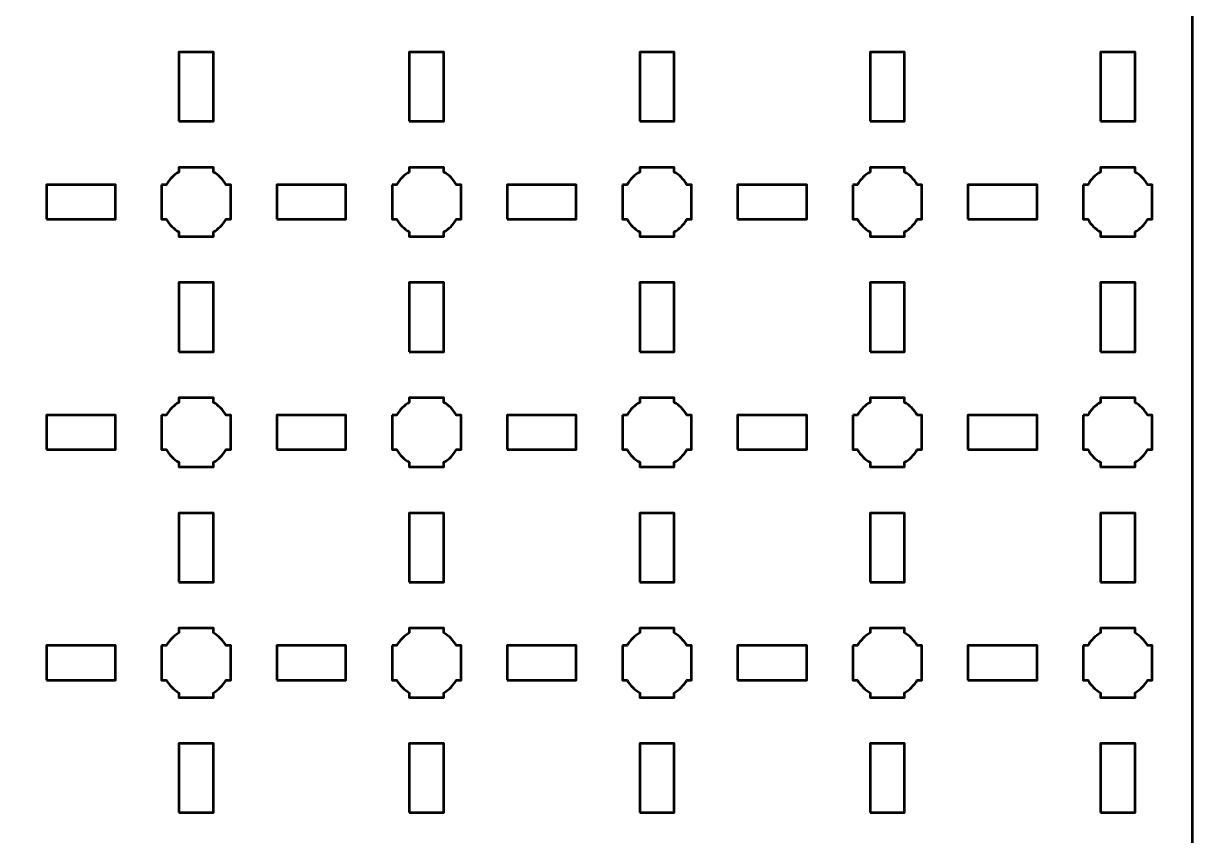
# Model space of a CAD drawing. Header units: centimetres. Extents: x -30.1 to 9.2, y -44.5 to 14.8.
# Drawn here: x -1 to 9.15, y -29.35 to -22.3 of the extents above; entities that cross this region are included whole.
import ezdxf

# ---------------------------------------------------------------- set-up
doc = ezdxf.new("R2010")
doc.units = ezdxf.units.CM
doc.header["$MEASUREMENT"] = 0
doc.layers.add('Layer 1', color=7, linetype='Continuous')

msp = doc.modelspace()

# ---------------------------------------------------------------- linework, layer by layer
at = {"layer": 'Layer 1', "color": 250, "lineweight": 53}
for points in [[(0.35, -23.15), (0.65, -23.15), (0.65, -22.55), (0.35, -22.55), (0.35, -23.15)], [(2.35, -23.15), (2.65, -23.15), (2.65, -22.55), (2.35, -22.55), (2.35, -23.15)], [(4.35, -23.15), (4.65, -23.15), (4.65, -22.55), (4.35, -22.55), (4.35, -23.15)], [(6.35, -23.15), (6.65, -23.15), (6.65, -22.55), (6.35, -22.55), (6.35, -23.15)], [(8.35, -23.15), (8.65, -23.15), (8.65, -22.55), (8.35, -22.55), (8.35, -23.15)], [(-0.8, -24), (-0.2, -24), (-0.2, -23.7), (-0.8, -23.7), (-0.8, -24)], [(1.2, -24), (1.8, -24), (1.8, -23.7), (1.2, -23.7), (1.2, -24)], [(3.2, -24), (3.8, -24), (3.8, -23.7), (3.2, -23.7), (3.2, -24)], [(5.2, -24), (5.8, -24), (5.8, -23.7), (5.2, -23.7), (5.2, -24)], [(7.2, -24), (7.8, -24), (7.8, -23.7), (7.2, -23.7), (7.2, -24)], [(0.35, -25.15), (0.65, -25.15), (0.65, -24.55), (0.35, -24.55), (0.35, -25.15)], [(2.35, -25.15), (2.65, -25.15), (2.65, -24.55), (2.35, -24.55), (2.35, -25.15)], [(4.35, -25.15), (4.65, -25.15), (4.65, -24.55), (4.35, -24.55), (4.35, -25.15)], [(6.35, -25.15), (6.65, -25.15), (6.65, -24.55), (6.35, -24.55), (6.35, -25.15)], [(8.35, -25.15), (8.65, -25.15), (8.65, -24.55), (8.35, -24.55), (8.35, -25.15)], [(-0.8, -26), (-0.2, -26), (-0.2, -25.7), (-0.8, -25.7), (-0.8, -26)], [(1.2, -26), (1.8, -26), (1.8, -25.7), (1.2, -25.7), (1.2, -26)], [(3.2, -26), (3.8, -26), (3.8, -25.7), (3.2, -25.7), (3.2, -26)], [(5.2, -26), (5.8, -26), (5.8, -25.7), (5.2, -25.7), (5.2, -26)], [(7.2, -26), (7.8, -26), (7.8, -25.7), (7.2, -25.7), (7.2, -26)], [(0.35, -27.15), (0.65, -27.15), (0.65, -26.55), (0.35, -26.55), (0.35, -27.15)], [(2.35, -27.15), (2.65, -27.15), (2.65, -26.55), (2.35, -26.55), (2.35, -27.15)], [(4.35, -27.15), (4.65, -27.15), (4.65, -26.55), (4.35, -26.55), (4.35, -27.15)], [(6.35, -27.15), (6.65, -27.15), (6.65, -26.55), (6.35, -26.55), (6.35, -27.15)], [(8.35, -27.15), (8.65, -27.15), (8.65, -26.55), (8.35, -26.55), (8.35, -27.15)], [(-0.8, -28), (-0.2, -28), (-0.2, -27.7), (-0.8, -27.7), (-0.8, -28)], [(1.2, -28), (1.8, -28), (1.8, -27.7), (1.2, -27.7), (1.2, -28)], [(3.2, -28), (3.8, -28), (3.8, -27.7), (3.2, -27.7), (3.2, -28)], [(5.2, -28), (5.8, -28), (5.8, -27.7), (5.2, -27.7), (5.2, -28)], [(7.2, -28), (7.8, -28), (7.8, -27.7), (7.2, -27.7), (7.2, -28)], [(0.35, -29.15), (0.65, -29.15), (0.65, -28.55), (0.35, -28.55), (0.35, -29.15)], [(2.35, -29.15), (2.65, -29.15), (2.65, -28.55), (2.35, -28.55), (2.35, -29.15)], [(4.35, -29.15), (4.65, -29.15), (4.65, -28.55), (4.35, -28.55), (4.35, -29.15)], [(6.35, -29.15), (6.65, -29.15), (6.65, -28.55), (6.35, -28.55), (6.35, -29.15)], [(8.35, -29.15), (8.65, -29.15), (8.65, -28.55), (8.35, -28.55), (8.35, -29.15)]]:
    msp.add_lwpolyline(points, close=True, dxfattribs=at)
msp.add_open_spline([(-30.15, -44), (-30.15, -44), (-30.15, 14.3), (-30.15, 14.3), (-30.15, 14.3), (-30.15, 14.57609), (-29.92609, 14.8), (-29.65, 14.8), (-29.65, 14.8), (-29.65, 14.8), (8.65, 14.8), (8.65, 14.8), (8.65, 14.8), (8.92609, 14.8), (9.15, 14.57609), (9.15, 14.3), (9.15, 14.3), (9.15, 14.3), (9.15, -44), (9.15, -44), (9.15, -44), (9.15, -44.27609), (8.92609, -44.5), (8.65, -44.5), (8.65, -44.5), (8.65, -44.5), (-29.65, -44.5), (-29.65, -44.5), (-29.65, -44.5), (-29.92609, -44.5), (-30.15, -44.27609), (-30.15, -44)], degree=3, knots=[0, 0, 0, 0, 0.125, 0.125, 0.125, 0.125, 0.25, 0.25, 0.25, 0.25, 0.375, 0.375, 0.375, 0.375, 0.5, 0.5, 0.5, 0.5, 0.625, 0.625, 0.625, 0.625, 0.75, 0.75, 0.75, 0.75, 0.875, 0.875, 0.875, 0.875, 1, 1, 1, 1], dxfattribs=at)
at = {"layer": 'Layer 1', "lineweight": 53}
for points in [[(0.2, -23.7), (0.2, -23.7), (0.24015, -23.7), (0.24015, -23.7), (0.24015, -23.7), (0.2665, -23.65447), (0.30447, -23.6165), (0.35, -23.59015), (0.35, -23.59015), (0.35, -23.59015), (0.35, -23.55), (0.35, -23.55), (0.35, -23.55), (0.35, -23.55), (0.5, -23.55), (0.5, -23.55), (0.5, -23.55), (0.5, -23.55), (0.65, -23.55), (0.65, -23.55), (0.65, -23.55), (0.65, -23.55), (0.65, -23.59015), (0.65, -23.59015), (0.65, -23.59015), (0.69553, -23.6165), (0.7335, -23.65447), (0.75985, -23.7), (0.75985, -23.7), (0.75985, -23.7), (0.8, -23.7), (0.8, -23.7), (0.8, -23.7), (0.8, -23.7), (0.8, -23.85), (0.8, -23.85), (0.8, -23.85), (0.8, -23.85), (0.8, -24), (0.8, -24), (0.8, -24), (0.8, -24), (0.75985, -24), (0.75985, -24), (0.75985, -24), (0.7335, -24.04553), (0.69553, -24.0835), (0.65, -24.10985), (0.65, -24.10985), (0.65, -24.10985), (0.65, -24.15), (0.65, -24.15), (0.65, -24.15), (0.65, -24.15), (0.5, -24.15), (0.5, -24.15), (0.5, -24.15), (0.5, -24.15), (0.35, -24.15), (0.35, -24.15), (0.35, -24.15), (0.35, -24.15), (0.35, -24.10985), (0.35, -24.10985), (0.35, -24.10985), (0.30447, -24.0835), (0.2665, -24.04553), (0.24015, -24), (0.24015, -24), (0.24015, -24), (0.2, -24), (0.2, -24), (0.2, -24), (0.2, -24), (0.2, -23.85), (0.2, -23.85), (0.2, -23.85), (0.2, -23.85), (0.2, -23.7), (0.2, -23.7)], [(2.2, -23.7), (2.2, -23.7), (2.24015, -23.7), (2.24015, -23.7), (2.24015, -23.7), (2.2665, -23.65447), (2.30447, -23.6165), (2.35, -23.59015), (2.35, -23.59015), (2.35, -23.59015), (2.35, -23.55), (2.35, -23.55), (2.35, -23.55), (2.35, -23.55), (2.5, -23.55), (2.5, -23.55), (2.5, -23.55), (2.5, -23.55), (2.65, -23.55), (2.65, -23.55), (2.65, -23.55), (2.65, -23.55), (2.65, -23.59015), (2.65, -23.59015), (2.65, -23.59015), (2.69553, -23.6165), (2.7335, -23.65447), (2.75985, -23.7), (2.75985, -23.7), (2.75985, -23.7), (2.8, -23.7), (2.8, -23.7), (2.8, -23.7), (2.8, -23.7), (2.8, -23.85), (2.8, -23.85), (2.8, -23.85), (2.8, -23.85), (2.8, -24), (2.8, -24), (2.8, -24), (2.8, -24), (2.75985, -24), (2.75985, -24), (2.75985, -24), (2.7335, -24.04553), (2.69553, -24.0835), (2.65, -24.10985), (2.65, -24.10985), (2.65, -24.10985), (2.65, -24.15), (2.65, -24.15), (2.65, -24.15), (2.65, -24.15), (2.5, -24.15), (2.5, -24.15), (2.5, -24.15), (2.5, -24.15), (2.35, -24.15), (2.35, -24.15), (2.35, -24.15), (2.35, -24.15), (2.35, -24.10985), (2.35, -24.10985), (2.35, -24.10985), (2.30447, -24.0835), (2.2665, -24.04553), (2.24015, -24), (2.24015, -24), (2.24015, -24), (2.2, -24), (2.2, -24), (2.2, -24), (2.2, -24), (2.2, -23.85), (2.2, -23.85), (2.2, -23.85), (2.2, -23.85), (2.2, -23.7), (2.2, -23.7)], [(4.2, -23.7), (4.2, -23.7), (4.24015, -23.7), (4.24015, -23.7), (4.24015, -23.7), (4.2665, -23.65447), (4.30447, -23.6165), (4.35, -23.59015), (4.35, -23.59015), (4.35, -23.59015), (4.35, -23.55), (4.35, -23.55), (4.35, -23.55), (4.35, -23.55), (4.5, -23.55), (4.5, -23.55), (4.5, -23.55), (4.5, -23.55), (4.65, -23.55), (4.65, -23.55), (4.65, -23.55), (4.65, -23.55), (4.65, -23.59015), (4.65, -23.59015), (4.65, -23.59015), (4.69553, -23.6165), (4.7335, -23.65447), (4.75985, -23.7), (4.75985, -23.7), (4.75985, -23.7), (4.8, -23.7), (4.8, -23.7), (4.8, -23.7), (4.8, -23.7), (4.8, -23.85), (4.8, -23.85), (4.8, -23.85), (4.8, -23.85), (4.8, -24), (4.8, -24), (4.8, -24), (4.8, -24), (4.75985, -24), (4.75985, -24), (4.75985, -24), (4.7335, -24.04553), (4.69553, -24.0835), (4.65, -24.10985), (4.65, -24.10985), (4.65, -24.10985), (4.65, -24.15), (4.65, -24.15), (4.65, -24.15), (4.65, -24.15), (4.5, -24.15), (4.5, -24.15), (4.5, -24.15), (4.5, -24.15), (4.35, -24.15), (4.35, -24.15), (4.35, -24.15), (4.35, -24.15), (4.35, -24.10985), (4.35, -24.10985), (4.35, -24.10985), (4.30447, -24.0835), (4.2665, -24.04553), (4.24015, -24), (4.24015, -24), (4.24015, -24), (4.2, -24), (4.2, -24), (4.2, -24), (4.2, -24), (4.2, -23.85), (4.2, -23.85), (4.2, -23.85), (4.2, -23.85), (4.2, -23.7), (4.2, -23.7)], [(6.2, -23.7), (6.2, -23.7), (6.24015, -23.7), (6.24015, -23.7), (6.24015, -23.7), (6.2665, -23.65447), (6.30447, -23.6165), (6.35, -23.59015), (6.35, -23.59015), (6.35, -23.59015), (6.35, -23.55), (6.35, -23.55), (6.35, -23.55), (6.35, -23.55), (6.5, -23.55), (6.5, -23.55), (6.5, -23.55), (6.5, -23.55), (6.65, -23.55), (6.65, -23.55), (6.65, -23.55), (6.65, -23.55), (6.65, -23.59015), (6.65, -23.59015), (6.65, -23.59015), (6.69553, -23.6165), (6.7335, -23.65447), (6.75985, -23.7), (6.75985, -23.7), (6.75985, -23.7), (6.8, -23.7), (6.8, -23.7), (6.8, -23.7), (6.8, -23.7), (6.8, -23.85), (6.8, -23.85), (6.8, -23.85), (6.8, -23.85), (6.8, -24), (6.8, -24), (6.8, -24), (6.8, -24), (6.75985, -24), (6.75985, -24), (6.75985, -24), (6.7335, -24.04553), (6.69553, -24.0835), (6.65, -24.10985), (6.65, -24.10985), (6.65, -24.10985), (6.65, -24.15), (6.65, -24.15), (6.65, -24.15), (6.65, -24.15), (6.5, -24.15), (6.5, -24.15), (6.5, -24.15), (6.5, -24.15), (6.35, -24.15), (6.35, -24.15), (6.35, -24.15), (6.35, -24.15), (6.35, -24.10985), (6.35, -24.10985), (6.35, -24.10985), (6.30447, -24.0835), (6.2665, -24.04553), (6.24015, -24), (6.24015, -24), (6.24015, -24), (6.2, -24), (6.2, -24), (6.2, -24), (6.2, -24), (6.2, -23.85), (6.2, -23.85), (6.2, -23.85), (6.2, -23.85), (6.2, -23.7), (6.2, -23.7)], [(8.2, -23.7), (8.2, -23.7), (8.24015, -23.7), (8.24015, -23.7), (8.24015, -23.7), (8.2665, -23.65447), (8.30447, -23.6165), (8.35, -23.59015), (8.35, -23.59015), (8.35, -23.59015), (8.35, -23.55), (8.35, -23.55), (8.35, -23.55), (8.35, -23.55), (8.5, -23.55), (8.5, -23.55), (8.5, -23.55), (8.5, -23.55), (8.65, -23.55), (8.65, -23.55), (8.65, -23.55), (8.65, -23.55), (8.65, -23.59015), (8.65, -23.59015), (8.65, -23.59015), (8.69553, -23.6165), (8.7335, -23.65447), (8.75985, -23.7), (8.75985, -23.7), (8.75985, -23.7), (8.8, -23.7), (8.8, -23.7), (8.8, -23.7), (8.8, -23.7), (8.8, -23.85), (8.8, -23.85), (8.8, -23.85), (8.8, -23.85), (8.8, -24), (8.8, -24), (8.8, -24), (8.8, -24), (8.75985, -24), (8.75985, -24), (8.75985, -24), (8.7335, -24.04553), (8.69553, -24.0835), (8.65, -24.10985), (8.65, -24.10985), (8.65, -24.10985), (8.65, -24.15), (8.65, -24.15), (8.65, -24.15), (8.65, -24.15), (8.5, -24.15), (8.5, -24.15), (8.5, -24.15), (8.5, -24.15), (8.35, -24.15), (8.35, -24.15), (8.35, -24.15), (8.35, -24.15), (8.35, -24.10985), (8.35, -24.10985), (8.35, -24.10985), (8.30447, -24.0835), (8.2665, -24.04553), (8.24015, -24), (8.24015, -24), (8.24015, -24), (8.2, -24), (8.2, -24), (8.2, -24), (8.2, -24), (8.2, -23.85), (8.2, -23.85), (8.2, -23.85), (8.2, -23.85), (8.2, -23.7), (8.2, -23.7)], [(0.2, -25.7), (0.2, -25.7), (0.24015, -25.7), (0.24015, -25.7), (0.24015, -25.7), (0.2665, -25.65447), (0.30447, -25.6165), (0.35, -25.59015), (0.35, -25.59015), (0.35, -25.59015), (0.35, -25.55), (0.35, -25.55), (0.35, -25.55), (0.35, -25.55), (0.5, -25.55), (0.5, -25.55), (0.5, -25.55), (0.5, -25.55), (0.65, -25.55), (0.65, -25.55), (0.65, -25.55), (0.65, -25.55), (0.65, -25.59015), (0.65, -25.59015), (0.65, -25.59015), (0.69553, -25.6165), (0.7335, -25.65447), (0.75985, -25.7), (0.75985, -25.7), (0.75985, -25.7), (0.8, -25.7), (0.8, -25.7), (0.8, -25.7), (0.8, -25.7), (0.8, -25.85), (0.8, -25.85), (0.8, -25.85), (0.8, -25.85), (0.8, -26), (0.8, -26), (0.8, -26), (0.8, -26), (0.75985, -26), (0.75985, -26), (0.75985, -26), (0.7335, -26.04553), (0.69553, -26.0835), (0.65, -26.10985), (0.65, -26.10985), (0.65, -26.10985), (0.65, -26.15), (0.65, -26.15), (0.65, -26.15), (0.65, -26.15), (0.5, -26.15), (0.5, -26.15), (0.5, -26.15), (0.5, -26.15), (0.35, -26.15), (0.35, -26.15), (0.35, -26.15), (0.35, -26.15), (0.35, -26.10985), (0.35, -26.10985), (0.35, -26.10985), (0.30447, -26.0835), (0.2665, -26.04553), (0.24015, -26), (0.24015, -26), (0.24015, -26), (0.2, -26), (0.2, -26), (0.2, -26), (0.2, -26), (0.2, -25.85), (0.2, -25.85), (0.2, -25.85), (0.2, -25.85), (0.2, -25.7), (0.2, -25.7)], [(2.2, -25.7), (2.2, -25.7), (2.24015, -25.7), (2.24015, -25.7), (2.24015, -25.7), (2.2665, -25.65447), (2.30447, -25.6165), (2.35, -25.59015), (2.35, -25.59015), (2.35, -25.59015), (2.35, -25.55), (2.35, -25.55), (2.35, -25.55), (2.35, -25.55), (2.5, -25.55), (2.5, -25.55), (2.5, -25.55), (2.5, -25.55), (2.65, -25.55), (2.65, -25.55), (2.65, -25.55), (2.65, -25.55), (2.65, -25.59015), (2.65, -25.59015), (2.65, -25.59015), (2.69553, -25.6165), (2.7335, -25.65447), (2.75985, -25.7), (2.75985, -25.7), (2.75985, -25.7), (2.8, -25.7), (2.8, -25.7), (2.8, -25.7), (2.8, -25.7), (2.8, -25.85), (2.8, -25.85), (2.8, -25.85), (2.8, -25.85), (2.8, -26), (2.8, -26), (2.8, -26), (2.8, -26), (2.75985, -26), (2.75985, -26), (2.75985, -26), (2.7335, -26.04553), (2.69553, -26.0835), (2.65, -26.10985), (2.65, -26.10985), (2.65, -26.10985), (2.65, -26.15), (2.65, -26.15), (2.65, -26.15), (2.65, -26.15), (2.5, -26.15), (2.5, -26.15), (2.5, -26.15), (2.5, -26.15), (2.35, -26.15), (2.35, -26.15), (2.35, -26.15), (2.35, -26.15), (2.35, -26.10985), (2.35, -26.10985), (2.35, -26.10985), (2.30447, -26.0835), (2.2665, -26.04553), (2.24015, -26), (2.24015, -26), (2.24015, -26), (2.2, -26), (2.2, -26), (2.2, -26), (2.2, -26), (2.2, -25.85), (2.2, -25.85), (2.2, -25.85), (2.2, -25.85), (2.2, -25.7), (2.2, -25.7)], [(4.2, -25.7), (4.2, -25.7), (4.24015, -25.7), (4.24015, -25.7), (4.24015, -25.7), (4.2665, -25.65447), (4.30447, -25.6165), (4.35, -25.59015), (4.35, -25.59015), (4.35, -25.59015), (4.35, -25.55), (4.35, -25.55), (4.35, -25.55), (4.35, -25.55), (4.5, -25.55), (4.5, -25.55), (4.5, -25.55), (4.5, -25.55), (4.65, -25.55), (4.65, -25.55), (4.65, -25.55), (4.65, -25.55), (4.65, -25.59015), (4.65, -25.59015), (4.65, -25.59015), (4.69553, -25.6165), (4.7335, -25.65447), (4.75985, -25.7), (4.75985, -25.7), (4.75985, -25.7), (4.8, -25.7), (4.8, -25.7), (4.8, -25.7), (4.8, -25.7), (4.8, -25.85), (4.8, -25.85), (4.8, -25.85), (4.8, -25.85), (4.8, -26), (4.8, -26), (4.8, -26), (4.8, -26), (4.75985, -26), (4.75985, -26), (4.75985, -26), (4.7335, -26.04553), (4.69553, -26.0835), (4.65, -26.10985), (4.65, -26.10985), (4.65, -26.10985), (4.65, -26.15), (4.65, -26.15), (4.65, -26.15), (4.65, -26.15), (4.5, -26.15), (4.5, -26.15), (4.5, -26.15), (4.5, -26.15), (4.35, -26.15), (4.35, -26.15), (4.35, -26.15), (4.35, -26.15), (4.35, -26.10985), (4.35, -26.10985), (4.35, -26.10985), (4.30447, -26.0835), (4.2665, -26.04553), (4.24015, -26), (4.24015, -26), (4.24015, -26), (4.2, -26), (4.2, -26), (4.2, -26), (4.2, -26), (4.2, -25.85), (4.2, -25.85), (4.2, -25.85), (4.2, -25.85), (4.2, -25.7), (4.2, -25.7)], [(6.2, -25.7), (6.2, -25.7), (6.24015, -25.7), (6.24015, -25.7), (6.24015, -25.7), (6.2665, -25.65447), (6.30447, -25.6165), (6.35, -25.59015), (6.35, -25.59015), (6.35, -25.59015), (6.35, -25.55), (6.35, -25.55), (6.35, -25.55), (6.35, -25.55), (6.5, -25.55), (6.5, -25.55), (6.5, -25.55), (6.5, -25.55), (6.65, -25.55), (6.65, -25.55), (6.65, -25.55), (6.65, -25.55), (6.65, -25.59015), (6.65, -25.59015), (6.65, -25.59015), (6.69553, -25.6165), (6.7335, -25.65447), (6.75985, -25.7), (6.75985, -25.7), (6.75985, -25.7), (6.8, -25.7), (6.8, -25.7), (6.8, -25.7), (6.8, -25.7), (6.8, -25.85), (6.8, -25.85), (6.8, -25.85), (6.8, -25.85), (6.8, -26), (6.8, -26), (6.8, -26), (6.8, -26), (6.75985, -26), (6.75985, -26), (6.75985, -26), (6.7335, -26.04553), (6.69553, -26.0835), (6.65, -26.10985), (6.65, -26.10985), (6.65, -26.10985), (6.65, -26.15), (6.65, -26.15), (6.65, -26.15), (6.65, -26.15), (6.5, -26.15), (6.5, -26.15), (6.5, -26.15), (6.5, -26.15), (6.35, -26.15), (6.35, -26.15), (6.35, -26.15), (6.35, -26.15), (6.35, -26.10985), (6.35, -26.10985), (6.35, -26.10985), (6.30447, -26.0835), (6.2665, -26.04553), (6.24015, -26), (6.24015, -26), (6.24015, -26), (6.2, -26), (6.2, -26), (6.2, -26), (6.2, -26), (6.2, -25.85), (6.2, -25.85), (6.2, -25.85), (6.2, -25.85), (6.2, -25.7), (6.2, -25.7)], [(8.2, -25.7), (8.2, -25.7), (8.24015, -25.7), (8.24015, -25.7), (8.24015, -25.7), (8.2665, -25.65447), (8.30447, -25.6165), (8.35, -25.59015), (8.35, -25.59015), (8.35, -25.59015), (8.35, -25.55), (8.35, -25.55), (8.35, -25.55), (8.35, -25.55), (8.5, -25.55), (8.5, -25.55), (8.5, -25.55), (8.5, -25.55), (8.65, -25.55), (8.65, -25.55), (8.65, -25.55), (8.65, -25.55), (8.65, -25.59015), (8.65, -25.59015), (8.65, -25.59015), (8.69553, -25.6165), (8.7335, -25.65447), (8.75985, -25.7), (8.75985, -25.7), (8.75985, -25.7), (8.8, -25.7), (8.8, -25.7), (8.8, -25.7), (8.8, -25.7), (8.8, -25.85), (8.8, -25.85), (8.8, -25.85), (8.8, -25.85), (8.8, -26), (8.8, -26), (8.8, -26), (8.8, -26), (8.75985, -26), (8.75985, -26), (8.75985, -26), (8.7335, -26.04553), (8.69553, -26.0835), (8.65, -26.10985), (8.65, -26.10985), (8.65, -26.10985), (8.65, -26.15), (8.65, -26.15), (8.65, -26.15), (8.65, -26.15), (8.5, -26.15), (8.5, -26.15), (8.5, -26.15), (8.5, -26.15), (8.35, -26.15), (8.35, -26.15), (8.35, -26.15), (8.35, -26.15), (8.35, -26.10985), (8.35, -26.10985), (8.35, -26.10985), (8.30447, -26.0835), (8.2665, -26.04553), (8.24015, -26), (8.24015, -26), (8.24015, -26), (8.2, -26), (8.2, -26), (8.2, -26), (8.2, -26), (8.2, -25.85), (8.2, -25.85), (8.2, -25.85), (8.2, -25.85), (8.2, -25.7), (8.2, -25.7)], [(0.2, -27.7), (0.2, -27.7), (0.24015, -27.7), (0.24015, -27.7), (0.24015, -27.7), (0.2665, -27.65447), (0.30447, -27.6165), (0.35, -27.59015), (0.35, -27.59015), (0.35, -27.59015), (0.35, -27.55), (0.35, -27.55), (0.35, -27.55), (0.35, -27.55), (0.5, -27.55), (0.5, -27.55), (0.5, -27.55), (0.5, -27.55), (0.65, -27.55), (0.65, -27.55), (0.65, -27.55), (0.65, -27.55), (0.65, -27.59015), (0.65, -27.59015), (0.65, -27.59015), (0.69553, -27.6165), (0.7335, -27.65447), (0.75985, -27.7), (0.75985, -27.7), (0.75985, -27.7), (0.8, -27.7), (0.8, -27.7), (0.8, -27.7), (0.8, -27.7), (0.8, -27.85), (0.8, -27.85), (0.8, -27.85), (0.8, -27.85), (0.8, -28), (0.8, -28), (0.8, -28), (0.8, -28), (0.75985, -28), (0.75985, -28), (0.75985, -28), (0.7335, -28.04553), (0.69553, -28.0835), (0.65, -28.10985), (0.65, -28.10985), (0.65, -28.10985), (0.65, -28.15), (0.65, -28.15), (0.65, -28.15), (0.65, -28.15), (0.5, -28.15), (0.5, -28.15), (0.5, -28.15), (0.5, -28.15), (0.35, -28.15), (0.35, -28.15), (0.35, -28.15), (0.35, -28.15), (0.35, -28.10985), (0.35, -28.10985), (0.35, -28.10985), (0.30447, -28.0835), (0.2665, -28.04553), (0.24015, -28), (0.24015, -28), (0.24015, -28), (0.2, -28), (0.2, -28), (0.2, -28), (0.2, -28), (0.2, -27.85), (0.2, -27.85), (0.2, -27.85), (0.2, -27.85), (0.2, -27.7), (0.2, -27.7)], [(2.2, -27.7), (2.2, -27.7), (2.24015, -27.7), (2.24015, -27.7), (2.24015, -27.7), (2.2665, -27.65447), (2.30447, -27.6165), (2.35, -27.59015), (2.35, -27.59015), (2.35, -27.59015), (2.35, -27.55), (2.35, -27.55), (2.35, -27.55), (2.35, -27.55), (2.5, -27.55), (2.5, -27.55), (2.5, -27.55), (2.5, -27.55), (2.65, -27.55), (2.65, -27.55), (2.65, -27.55), (2.65, -27.55), (2.65, -27.59015), (2.65, -27.59015), (2.65, -27.59015), (2.69553, -27.6165), (2.7335, -27.65447), (2.75985, -27.7), (2.75985, -27.7), (2.75985, -27.7), (2.8, -27.7), (2.8, -27.7), (2.8, -27.7), (2.8, -27.7), (2.8, -27.85), (2.8, -27.85), (2.8, -27.85), (2.8, -27.85), (2.8, -28), (2.8, -28), (2.8, -28), (2.8, -28), (2.75985, -28), (2.75985, -28), (2.75985, -28), (2.7335, -28.04553), (2.69553, -28.0835), (2.65, -28.10985), (2.65, -28.10985), (2.65, -28.10985), (2.65, -28.15), (2.65, -28.15), (2.65, -28.15), (2.65, -28.15), (2.5, -28.15), (2.5, -28.15), (2.5, -28.15), (2.5, -28.15), (2.35, -28.15), (2.35, -28.15), (2.35, -28.15), (2.35, -28.15), (2.35, -28.10985), (2.35, -28.10985), (2.35, -28.10985), (2.30447, -28.0835), (2.2665, -28.04553), (2.24015, -28), (2.24015, -28), (2.24015, -28), (2.2, -28), (2.2, -28), (2.2, -28), (2.2, -28), (2.2, -27.85), (2.2, -27.85), (2.2, -27.85), (2.2, -27.85), (2.2, -27.7), (2.2, -27.7)], [(4.2, -27.7), (4.2, -27.7), (4.24015, -27.7), (4.24015, -27.7), (4.24015, -27.7), (4.2665, -27.65447), (4.30447, -27.6165), (4.35, -27.59015), (4.35, -27.59015), (4.35, -27.59015), (4.35, -27.55), (4.35, -27.55), (4.35, -27.55), (4.35, -27.55), (4.5, -27.55), (4.5, -27.55), (4.5, -27.55), (4.5, -27.55), (4.65, -27.55), (4.65, -27.55), (4.65, -27.55), (4.65, -27.55), (4.65, -27.59015), (4.65, -27.59015), (4.65, -27.59015), (4.69553, -27.6165), (4.7335, -27.65447), (4.75985, -27.7), (4.75985, -27.7), (4.75985, -27.7), (4.8, -27.7), (4.8, -27.7), (4.8, -27.7), (4.8, -27.7), (4.8, -27.85), (4.8, -27.85), (4.8, -27.85), (4.8, -27.85), (4.8, -28), (4.8, -28), (4.8, -28), (4.8, -28), (4.75985, -28), (4.75985, -28), (4.75985, -28), (4.7335, -28.04553), (4.69553, -28.0835), (4.65, -28.10985), (4.65, -28.10985), (4.65, -28.10985), (4.65, -28.15), (4.65, -28.15), (4.65, -28.15), (4.65, -28.15), (4.5, -28.15), (4.5, -28.15), (4.5, -28.15), (4.5, -28.15), (4.35, -28.15), (4.35, -28.15), (4.35, -28.15), (4.35, -28.15), (4.35, -28.10985), (4.35, -28.10985), (4.35, -28.10985), (4.30447, -28.0835), (4.2665, -28.04553), (4.24015, -28), (4.24015, -28), (4.24015, -28), (4.2, -28), (4.2, -28), (4.2, -28), (4.2, -28), (4.2, -27.85), (4.2, -27.85), (4.2, -27.85), (4.2, -27.85), (4.2, -27.7), (4.2, -27.7)], [(6.2, -27.7), (6.2, -27.7), (6.24015, -27.7), (6.24015, -27.7), (6.24015, -27.7), (6.2665, -27.65447), (6.30447, -27.6165), (6.35, -27.59015), (6.35, -27.59015), (6.35, -27.59015), (6.35, -27.55), (6.35, -27.55), (6.35, -27.55), (6.35, -27.55), (6.5, -27.55), (6.5, -27.55), (6.5, -27.55), (6.5, -27.55), (6.65, -27.55), (6.65, -27.55), (6.65, -27.55), (6.65, -27.55), (6.65, -27.59015), (6.65, -27.59015), (6.65, -27.59015), (6.69553, -27.6165), (6.7335, -27.65447), (6.75985, -27.7), (6.75985, -27.7), (6.75985, -27.7), (6.8, -27.7), (6.8, -27.7), (6.8, -27.7), (6.8, -27.7), (6.8, -27.85), (6.8, -27.85), (6.8, -27.85), (6.8, -27.85), (6.8, -28), (6.8, -28), (6.8, -28), (6.8, -28), (6.75985, -28), (6.75985, -28), (6.75985, -28), (6.7335, -28.04553), (6.69553, -28.0835), (6.65, -28.10985), (6.65, -28.10985), (6.65, -28.10985), (6.65, -28.15), (6.65, -28.15), (6.65, -28.15), (6.65, -28.15), (6.5, -28.15), (6.5, -28.15), (6.5, -28.15), (6.5, -28.15), (6.35, -28.15), (6.35, -28.15), (6.35, -28.15), (6.35, -28.15), (6.35, -28.10985), (6.35, -28.10985), (6.35, -28.10985), (6.30447, -28.0835), (6.2665, -28.04553), (6.24015, -28), (6.24015, -28), (6.24015, -28), (6.2, -28), (6.2, -28), (6.2, -28), (6.2, -28), (6.2, -27.85), (6.2, -27.85), (6.2, -27.85), (6.2, -27.85), (6.2, -27.7), (6.2, -27.7)], [(8.2, -27.7), (8.2, -27.7), (8.24015, -27.7), (8.24015, -27.7), (8.24015, -27.7), (8.2665, -27.65447), (8.30447, -27.6165), (8.35, -27.59015), (8.35, -27.59015), (8.35, -27.59015), (8.35, -27.55), (8.35, -27.55), (8.35, -27.55), (8.35, -27.55), (8.5, -27.55), (8.5, -27.55), (8.5, -27.55), (8.5, -27.55), (8.65, -27.55), (8.65, -27.55), (8.65, -27.55), (8.65, -27.55), (8.65, -27.59015), (8.65, -27.59015), (8.65, -27.59015), (8.69553, -27.6165), (8.7335, -27.65447), (8.75985, -27.7), (8.75985, -27.7), (8.75985, -27.7), (8.8, -27.7), (8.8, -27.7), (8.8, -27.7), (8.8, -27.7), (8.8, -27.85), (8.8, -27.85), (8.8, -27.85), (8.8, -27.85), (8.8, -28), (8.8, -28), (8.8, -28), (8.8, -28), (8.75985, -28), (8.75985, -28), (8.75985, -28), (8.7335, -28.04553), (8.69553, -28.0835), (8.65, -28.10985), (8.65, -28.10985), (8.65, -28.10985), (8.65, -28.15), (8.65, -28.15), (8.65, -28.15), (8.65, -28.15), (8.5, -28.15), (8.5, -28.15), (8.5, -28.15), (8.5, -28.15), (8.35, -28.15), (8.35, -28.15), (8.35, -28.15), (8.35, -28.15), (8.35, -28.10985), (8.35, -28.10985), (8.35, -28.10985), (8.30447, -28.0835), (8.2665, -28.04553), (8.24015, -28), (8.24015, -28), (8.24015, -28), (8.2, -28), (8.2, -28), (8.2, -28), (8.2, -28), (8.2, -27.85), (8.2, -27.85), (8.2, -27.85), (8.2, -27.85), (8.2, -27.7), (8.2, -27.7)]]:
    msp.add_open_spline(points, degree=3, knots=[0, 0, 0, 0, 0.05, 0.05, 0.05, 0.05, 0.1, 0.1, 0.1, 0.1, 0.15, 0.15, 0.15, 0.15, 0.2, 0.2, 0.2, 0.2, 0.25, 0.25, 0.25, 0.25, 0.3, 0.3, 0.3, 0.3, 0.35, 0.35, 0.35, 0.35, 0.4, 0.4, 0.4, 0.4, 0.45, 0.45, 0.45, 0.45, 0.5, 0.5, 0.5, 0.5, 0.55, 0.55, 0.55, 0.55, 0.6, 0.6, 0.6, 0.6, 0.65, 0.65, 0.65, 0.65, 0.7, 0.7, 0.7, 0.7, 0.75, 0.75, 0.75, 0.75, 0.8, 0.8, 0.8, 0.8, 0.85, 0.85, 0.85, 0.85, 0.9, 0.9, 0.9, 0.9, 0.95, 0.95, 0.95, 0.95, 1, 1, 1, 1], dxfattribs=at)

doc.saveas('drawing.dxf')
